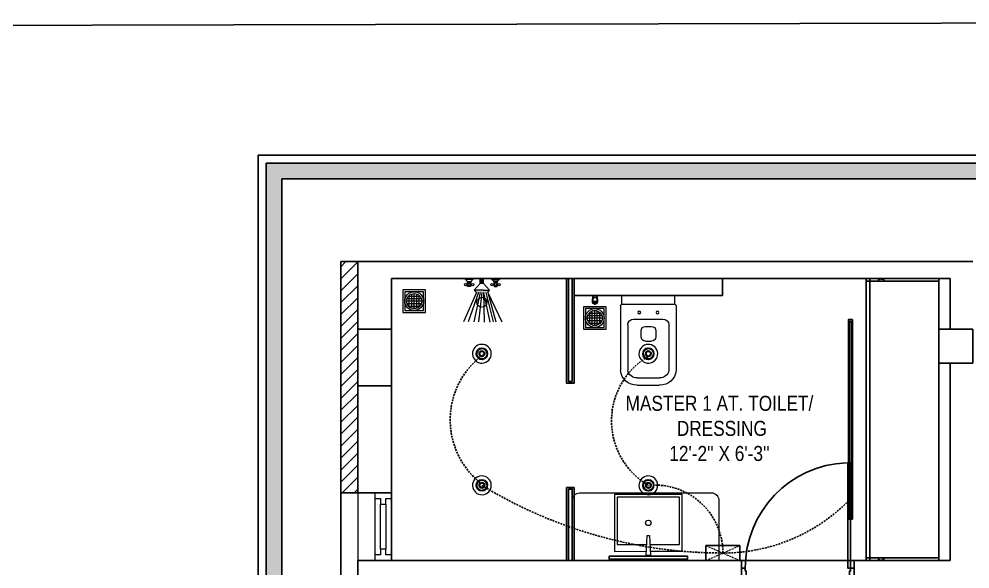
# Model space of a CAD drawing. Header units: millimetres. Extents: x 56222 to 3066687, y -650199 to -121287.
# Drawn here: x 129691.1 to 129943.9, y -185197.2 to -185050.9 of the extents above; entities that cross this region are included whole.
import ezdxf

# ---------------------------------------------------------------- set-up
doc = ezdxf.new("R2010")
doc.units = ezdxf.units.MM
doc.header["$MEASUREMENT"] = 0
doc.linetypes.add('DASHED', pattern=[0.75, 0.5, -0.25])
doc.linetypes.add('DASHED2', pattern=[0.375, 0.25, -0.125])
for name, color, linetype in [('AR DOOR', 40, 'Continuous'), ('AR ELE-5', 134, 'Continuous'), ('SANIT', 232, 'Continuous'), ('WC-DET', 8, 'Continuous')]:
    doc.layers.add(name, color=color, linetype=linetype)
for name, color, linetype, lineweight in [('COLUMN', 1, 'Continuous', 30), ('el', 7, 'Continuous', 20), ('ELEC-wires', 1, 'DASHED2', 13), ('Electrical', 84, 'Continuous', 30), ('FIRST FLOOR', 7, 'Continuous', 9), ('FIRST FLOOR ( DW_RAIL )', 7, 'Continuous', 9), ('FIRST FLOOR ( TEXT )', 7, 'Continuous', 9), ('FIRST FLOOR_( PLine )_', 251, 'Continuous', 30), ('FURNITURE', 32, 'Continuous', 9), ('GF FALSE CEILING', 6, 'Continuous', 35), ('GROUND FLOOR  ( DIM )', 7, 'Continuous', 9), ('Looping', 10, 'Continuous', 25), ('NAME PLATE', 7, 'Continuous', 25), ('TILE', 14, 'Continuous', 9), ('UTILITY', 48, 'Continuous', 9)]:
    doc.layers.add(name, color=color, linetype=linetype, lineweight=lineweight)
doc.layers.add('XX~SLAB ( PLINE )', color=251, linetype='Continuous', plot=False)
doc.styles.add('KATHA', font='swissc.ttf')

# ---------------------------------------------------------------- blocks, each defined once
blk = doc.blocks.new('LAYOUT FILE')
at = {"layer": 'NAME PLATE', "true_color": 0xd39e00}
h = blk.add_hatch(color=42, dxfattribs=at)
h.paths.add_polyline_path([(3346889.83, -513806.18), (3346889.83, -514260.7), (3347535.56, -514260.7), (3347535.56, -513806.18)])
h.paths.add_polyline_path([(3346894.36, -513810.71), (3347531.03, -513810.71), (3347531.03, -514256.17), (3346894.36, -514256.17)], flags=16)
at = {"layer": 'NAME PLATE', "color": 42, "true_color": 0xd39e00}
for points in [[(3346887.56, -513803.91), (3347537.83, -513803.91), (3347537.83, -514262.96), (3346887.56, -514262.96)], [(3346889.83, -513806.18), (3347535.56, -513806.18), (3347535.56, -514260.7), (3346889.83, -514260.7)], [(3346894.36, -513810.71), (3347531.03, -513810.71), (3347531.03, -514256.17), (3346894.36, -514256.17)]]:
    blk.add_lwpolyline(points, close=True, dxfattribs=at)
blk = doc.blocks.new('*U18')
for points in [[(0, 0), (0, 1120), (-30, 1120), (-30, 0)], [(40, 0), (0, 0), (0, -30), (-10, -30), (-10, -100), (40, -100)], [(-1160, 0), (-1120, 0), (-1120, -30), (-1110, -30), (-1110, -100), (-1160, -100)]]:
    blk.add_lwpolyline(points, close=True)
at = {"layer": 'AR ELE-5', "linetype": 'ByBlock', "ltscale": 15}
blk.add_arc((2, -1), 1122, 92.373, 179.9653, dxfattribs=at)
blk = doc.blocks.new('A$C07311617')
at = {"layer": 'UTILITY', "true_color": 0xc7c8ca}
h = blk.add_hatch(color=9, dxfattribs=at)
h.paths.add_polyline_path([(-3.13, 2.02), (-3.13, 0), (-3.74, 0), (-3.74, 0.46), (-3.74, 1.42)])
h.paths.add_polyline_path([(-3.13, 0), (-3.13, -0.46), (-3.13, -2.02), (-3.74, -1.59), (-3.74, -0.46), (-3.74, 0)])
h = blk.add_hatch(color=9, dxfattribs=at)
h.paths.add_polyline_path([(0, 0.46), (0, 0), (-1.35, 0), (-1.35, 0.46)])
h.paths.add_polyline_path([(0, 0), (0, -0.46), (-1.35, -0.46), (-1.35, 0)])
at = {"layer": 'UTILITY', "color": 9, "true_color": 0xc7c8ca}
for p, q in [((-3.74, 1.42), (-11.52, 4.9)), ((-3.74, 0.94), (-11.52, 3.66)), ((-1.74, 3.79), (-1.74, 4.05)), ((-1.74, 2.99), (-1.74, 2.72)), ((-1.47, 3.79), (-1.47, 4.05)), ((-1.47, 2.99), (-1.47, 2.72)), ((-0.8, 3.9), (-0.8, 2.88)), ((-0.27, 2.44), (-0.27, 4.33)), ((-3.74, 0.46), (-11.52, 2.15)), ((-3.74, 0), (-11.52, 0.93)), ((-3.13, 2.02), (-3.74, 1.42)), ((-3.13, -0.46), (-3.13, 2.02)), ((-1.35, 0.46), (-3.13, 2.02)), ((-3.13, 0.46), (-3.13, 1.42)), ((-1.35, -0.46), (-1.35, 0.46)), ((-1.35, 0.46), (0, 0.46)), ((0, -0.46), (0, 0.46)), ((-3.74, -0.46), (-11.62, -0.61)), ((-3.74, -0.46), (-11.57, -2.09)), ((-3.74, -1.03), (-11.52, -2.96)), ((-3.74, -1.59), (-11.52, -5.3)), ((-3.74, -1.59), (-11.52, -3.73)), ((-3.74, -1.59), (-3.13, -2.02)), ((-3.13, -0.46), (-3.13, -2.02)), ((-1.35, -0.46), (-3.13, -2.02)), ((-1.35, -0.46), (0, -0.46)), ((-1.74, -3.22), (-1.74, -2.95)), ((-1.74, -4.02), (-1.74, -4.29)), ((-1.47, -3.22), (-1.47, -2.95)), ((-1.47, -4.02), (-1.47, -4.29)), ((-0.8, -4.13), (-0.8, -3.11)), ((-0.27, -2.68), (-0.27, -4.56))]:
    blk.add_line(p, q, dxfattribs=at)
for points in [[(-1.07, 2.99), (-2.14, 2.99), (-2.14, 3.79), (-1.07, 3.79)], [(-1.07, -3.22), (-2.14, -3.22), (-2.14, -4.02), (-1.07, -4.02)]]:
    blk.add_lwpolyline(points, close=True, dxfattribs=at)
for points in [[(-1.35, 0.46), (-3.13, 2.02)], [(-3.13, -2.02), (-1.35, -0.46)]]:
    blk.add_lwpolyline(points, dxfattribs=at)
for centre, radius in [((-1.6, 4.32), 0.298), ((-1.6, 3.39), 0.298), ((-1.6, 2.45), 0.298), ((-6.31, 0), 1.33), ((-1.6, -2.69), 0.298), ((-1.6, -3.62), 0.298), ((-1.6, -4.55), 0.298)]:
    blk.add_circle(centre, radius, dxfattribs=at)
for centre, start, end in [((-1.47, 5.26), 285.2551, 344.7449), ((-1.47, 1.52), 15.2551, 74.7449), ((-1.47, -1.75), 285.2551, 344.7449), ((-1.47, -5.49), 15.2551, 74.7449)]:
    blk.add_arc(centre, 1.52, start, end, dxfattribs=at)
blk = doc.blocks.new('NAHNYsquare')
at = {"color": 9, "lineweight": 15, "true_color": 0xc7c8ca}
for p, q in [((4.89, -2.32), (1.11, -2.32)), ((4.49, -1.65), (1.51, -1.65)), ((1.67, -4.48), (1.67, -1.49)), ((2.33, -4.87), (2.33, -1.1)), ((3, -0.99), (3, -4.99)), ((3.67, -4.87), (3.67, -1.1)), ((4.33, -4.48), (4.33, -1.49)), ((5, -2.99), (1, -2.99)), ((4.89, -3.65), (1.11, -3.65)), ((4.49, -4.32), (1.51, -4.32))]:
    blk.add_line(p, q, dxfattribs=at)
for points in [[(0, -5.99), (6, -5.99), (6, 0.01), (0, 0.01)], [(0.5, -5.49), (5.5, -5.49), (5.5, -0.49), (0.5, -0.49)]]:
    blk.add_lwpolyline(points, close=True, dxfattribs=at)
for radius in [2.5, 2]:
    blk.add_circle((3, -2.99), radius, dxfattribs=at)
blk = doc.blocks.new('A$C775F2B7C')
at = {"layer": 'WC-DET', "color": 9, "lineweight": 30, "true_color": 0xc7c8ca}
for points in [[(0.0199, 0.0758), (0.0069, 0.0758, 0.150223), (0, 0.0598), (0, 0.0369), (0.0069, 0.004, 0.333354), (0.0114, 0), (0.0248, 0), (0.0382, 0, 0.333354), (0.0427, 0.004), (0.0496, 0.0369), (0.0496, 0.0598, 0.150223), (0.0427, 0.0758), (0.0297, 0.0758)], [(0.025, 0.0202), (0.0118, 0.0202, -0.354974), (0.0072, 0.0233), (0, 0.0572)], [(0.0199, 0.0758), (0.0199, 0.0819, -0.414214), (0.0206, 0.0826), (0.0248, 0.0826)], [(0.0248, 0.0758), (0.0199, 0.0758, 0.150223)], [(0.0246, 0.0202), (0.0378, 0.0202, 0.354974), (0.0423, 0.0233), (0.0496, 0.0572)], [(0.0297, 0.0758), (0.0297, 0.0819, 0.414214), (0.0289, 0.0826), (0.0248, 0.0826)]]:
    blk.add_lwpolyline(points, format="xyb", dxfattribs=at)
for points in [[(0, 0.0575), (0.0248, 0.0575)], [(0.0005, 0.0627), (0.0248, 0.0627)], [(0.0011, 0.0651), (0.0248, 0.0651)], [(0.0297, 0.0758), (0.0248, 0.0758)], [(0.0485, 0.0651), (0.0248, 0.0651)], [(0.0491, 0.0627), (0.0248, 0.0627)], [(0.0496, 0.0575), (0.0248, 0.0575)]]:
    blk.add_lwpolyline(points, dxfattribs=at)
blk = doc.blocks.new('A$C3EC62B37')
at = {"layer": 'FURNITURE', "color": 9, "linetype": 'ByBlock', "lineweight": -2, "true_color": 0xc7c8ca}
for p, q in [((-22.24, 23.87), (-16.24, 23.87)), ((-22.24, 21.91), (-16.24, 21.91)), ((-26.65, 2.74), (-26.65, 19.96)), ((-24.7, 7.83), (-24.7, 19.96)), ((-13.78, 7.83), (-13.78, 19.96)), ((-11.83, 2.74), (-11.83, 19.96)), ((-21.2, 9.39), (-21.2, 10.96)), ((-20.02, 12.13), (-18.46, 12.13)), ((-17.28, 9.39), (-17.28, 10.96)), ((-20.02, 8.22), (-18.46, 8.22)), ((-23.13, 6.26), (-15.35, 6.26)), ((-26.26, 2.35), (-12.22, 2.35)), ((-26.26, 2.35), (-26.26, 0)), ((-26.26, 0), (-12.22, 0)), ((-26.26, 0), (-12.22, 0)), ((-12.22, 2.35), (-12.22, 0))]:
    blk.add_line(p, q, dxfattribs=at)
for centre in [(-21.66, 4.53), (-16.81, 4.53)]:
    blk.add_circle(centre, 0.391, dxfattribs=at)
for centre, radius, start, end in [((-22.31, 19.5), 4.37, 89.0873, 174.0395), ((-16.17, 19.5), 4.37, 5.9605, 90.9127), ((-22.31, 19.48), 2.44, 88.437, 168.6348), ((-16.17, 19.48), 2.44, 11.3652, 91.563), ((-20.02, 10.96), 1.17, 90, 180), ((-18.46, 10.96), 1.17, 0, 90), ((-23.13, 7.83), 1.57, 180, 270), ((-20.02, 9.39), 1.17, 180, 270), ((-18.46, 9.39), 1.17, 270, 0), ((-15.35, 7.83), 1.57, 270, 0), ((-26.26, 2.74), 0.391, 180, 270), ((-12.22, 2.74), 0.391, 270, 0)]:
    blk.add_arc(centre, radius, start, end, dxfattribs=at)
blk = doc.blocks.new('asaasd')
at = {"layer": 'Electrical', "color": 5, "lineweight": 5, "ltscale": 8}
blk.add_ellipse((4539.27, 3683.15), major_axis=(1.69, -1.84), ratio=1, start_param=-0.785398, end_param=5.497787, dxfattribs=at)
at = {"layer": 'Electrical', "color": 5, "ltscale": 8}
for major_axis, start_param, end_param in [((1.02, -1.1), -0.785398, 5.497787), ((-1.01, -0.93), 0.785398, 7.068583), ((-0.544, -0.501), 0.785398, 7.068583), ((-0.453, -0.417), 0.785398, 7.068583)]:
    blk.add_ellipse((4539.27, 3683.15), major_axis=major_axis, ratio=1, start_param=start_param, end_param=end_param, dxfattribs=at)
blk = doc.blocks.new('6616')
at = {"color": 242, "linetype": 'DASHED', "true_color": 0xcd2027}
for p, q in [((386784.79, -36915.77), (386775.78, -36911.78)), ((386784.79, -36911.78), (386775.78, -36915.77))]:
    blk.add_line(p, q, dxfattribs=at)
at = {"layer": 'ELEC-wires', "color": 5, "linetype": 'ByBlock', "lineweight": 30, "ltscale": 4}
blk.add_lwpolyline([(386775.78, -36911.78), (386784.79, -36911.78), (386784.79, -36915.77), (386775.78, -36915.77)], close=True, dxfattribs=at)

msp = doc.modelspace()

# ---------------------------------------------------------------- hatches: boundary and pattern name
at = {"layer": 'GROUND FLOOR  ( DIM )', "transparency": 33554687}
h = msp.add_hatch(dxfattribs=at)
h.set_pattern_fill('ANSI31', color=256, scale=18, style=0)
h.set_pattern_definition([(45, (-8486.6687, -17881.4137), (-1.590990258, 1.590990258), [])])
h.paths.add_polyline_path([(129776.69, -185115.46), (129781.19, -185115.46), (129781.19, -185176.96), (129776.69, -185176.96)])

# ---------------------------------------------------------------- linework, layer by layer
at = {"layer": 'COLUMN', "transparency": 33554687}
for points in [[(129781.19, -185133.46), (129790.19, -185133.46), (129790.19, -185148.46), (129781.19, -185148.46)], [(129935.69, -185133.46), (129944.69, -185133.46), (129944.69, -185142.46), (129935.69, -185142.46)]]:
    msp.add_lwpolyline(points, close=True, dxfattribs=at)
at = {"layer": 'Electrical', "color": 7, "lineweight": 30}
msp.add_lwpolyline([(129912.7, -185130.88), (129912.7, -185183.93), (129911.64, -185183.93), (129911.64, -185130.88)], close=True, dxfattribs=at)
at = {"layer": 'Electrical', "color": 175, "lineweight": 30, "ltscale": 8, "true_color": 0x4554a5}
for points in [[(129911.86, -185183.53), (129912.49, -185183.53), (129912.49, -185131.39), (129911.86, -185131.39)], [(129911.88, -185183.52), (129912.47, -185183.52), (129912.47, -185131.41), (129911.88, -185131.41)]]:
    msp.add_lwpolyline(points, close=True, dxfattribs=at)
at = {"layer": 'FIRST FLOOR', "transparency": 33554687}
for p, q in [((129781.19, -185115.46), (129781.19, -185425.96)), ((129790.19, -185194.96), (129790.19, -185119.96)), ((129790.19, -185119.96), (129935.69, -185119.96)), ((129781.19, -185176.96), (129790.19, -185176.96))]:
    msp.add_line(p, q, dxfattribs=at)
at = {"layer": 'FIRST FLOOR', "ltscale": 0.7, "transparency": 33554687}
msp.add_lwpolyline([(129940.19, -185425.96), (129940.19, -185461.96), (129776.69, -185461.96), (129776.69, -185115.46), (129781.19, -185115.46)], dxfattribs=at)
at = {"layer": 'FIRST FLOOR ( DW_RAIL )', "transparency": 33554687}
msp.add_lwpolyline([(129785.69, -185176.96), (129785.69, -185178.46), (129787.19, -185178.46), (129787.19, -185179.96), (129788.69, -185179.96), (129788.69, -185191.96), (129787.19, -185191.96), (129787.19, -185193.46), (129785.69, -185193.46), (129785.69, -185194.96), (129790.19, -185194.96), (129790.19, -185193.46), (129788.69, -185193.46), (129788.69, -185191.96), (129787.19, -185191.96), (129787.19, -185179.96), (129788.69, -185179.96), (129788.69, -185178.46), (129790.19, -185178.46), (129790.19, -185176.96), (129785.69, -185176.96), (129785.69, -185194.96), (129790.19, -185194.96), (129790.19, -185176.96)], close=True, dxfattribs=at)
at = {"layer": 'FIRST FLOOR_( PLine )_', "transparency": 33554687}
for p, q in [((129944.69, -185115.46), (129781.19, -185115.46)), ((129781.19, -185115.46), (129781.19, -185176.96)), ((129790.19, -185119.96), (129938.69, -185119.96)), ((129790.19, -185176.96), (129790.19, -185119.96)), ((129938.69, -185119.96), (129938.69, -185133.46)), ((129938.69, -185142.46), (129938.69, -185194.96)), ((129781.19, -185176.96), (129790.19, -185176.96)), ((129938.69, -185194.96), (129913.19, -185194.96)), ((129913.19, -185194.96), (129913.19, -185199.46))]:
    msp.add_line(p, q, dxfattribs=at)
at = {"layer": 'FIRST FLOOR_( PLine )_'}
msp.add_lwpolyline([(129838.69, -185119.96), (129878.19, -185119.96), (129878.19, -185124.46), (129838.69, -185124.46)], close=True, dxfattribs=at)
at = {"layer": 'FIRST FLOOR_( PLine )_', "transparency": 33554687}
msp.add_lwpolyline([(129790.19, -185199.46), (129883.19, -185199.46), (129883.19, -185194.96), (129781.19, -185194.96), (129781.19, -185199.46)], dxfattribs=at)
at = {"layer": 'FURNITURE', "color": 9, "lineweight": 30, "true_color": 0xc7c8ca}
for p, q in [((129916.31, -185194.96), (129916.31, -185119.96)), ((129917.31, -185194.96), (129917.31, -185119.96))]:
    msp.add_line(p, q, dxfattribs=at)
at = {"layer": 'FURNITURE', "color": 9, "lineweight": 30, "ltscale": 10000, "true_color": 0xc7c8ca}
for points in [[(129838.19, -185147.33), (129837.19, -185147.33), (129837.19, -185119.96), (129838.19, -185119.96)], [(129837.19, -185175.96), (129838.19, -185175.96), (129838.19, -185194.96), (129837.19, -185194.96)], [(129848.01, -185193.84), (129868.87, -185193.84), (129868.87, -185194.58), (129848.01, -185194.58)]]:
    msp.add_lwpolyline(points, close=True, dxfattribs=at)
at = {"layer": 'FURNITURE', "lineweight": 30}
for points in [[(129921.02, -185120.69), (129921.02, -185119.96), (129919.6, -185119.96), (129919.6, -185120.69)], [(129921.02, -185194.23), (129921.02, -185194.96), (129919.6, -185194.96), (129919.6, -185194.23)]]:
    msp.add_lwpolyline(points, dxfattribs=at)
at = {"layer": 'FURNITURE', "color": 3, "linetype": 'DASHED2', "lineweight": 30}
for points in [[(129919.79, -185120.69), (129920.84, -185120.69), (129920.84, -185120.09), (129919.79, -185120.09)], [(129919.79, -185194.23), (129920.84, -185194.23), (129920.84, -185194.84), (129919.79, -185194.84)]]:
    msp.add_lwpolyline(points, close=True, dxfattribs=at)
at = {"layer": 'FURNITURE', "color": 9, "true_color": 0xc7c8ca}
msp.add_lwpolyline([(129877.19, -185194.96), (129838.19, -185194.96), (129838.19, -185178.96, -0.414213), (129840.19, -185176.96), (129875.19, -185176.96, -0.414214), (129877.19, -185178.96)], format="xyb", close=True, dxfattribs=at)
for points in [[(129858.93, -185192.51), (129867.44, -185192.5), (129867.43, -185177.41), (129849.43, -185177.43), (129849.44, -185192.52), (129857.95, -185192.51)], [(129858.84, -185190.71), (129866.72, -185190.7), (129866.71, -185178.13), (129850.15, -185178.15), (129850.16, -185190.72), (129858.04, -185190.71)]]:
    msp.add_lwpolyline(points, dxfattribs=at)
msp.add_lwpolyline([(129858.15, -185188.3), (129858.72, -185188.3), (129858.98, -185193.59), (129857.9, -185193.59)], close=True, dxfattribs=at)
msp.add_circle((129858.44, -185184.95), 0.72, dxfattribs=at)
at = {"layer": 'GF FALSE CEILING', "color": 9, "lineweight": 30, "true_color": 0xc7c8ca}
for p, q in [((129916.31, -185120.69), (129935.69, -185120.69)), ((129916.31, -185194.23), (129935.69, -185194.23))]:
    msp.add_line(p, q, dxfattribs=at)
msp.add_lwpolyline([(129790.19, -185119.96), (129935.69, -185119.96), (129935.69, -185194.96), (129790.19, -185194.96)], close=True, dxfattribs=at)
at = {"layer": 'GROUND FLOOR  ( DIM )', "transparency": 33554687}
msp.add_lwpolyline([(129781.19, -185115.46), (129776.69, -185115.46), (129776.69, -185176.96), (129790.19, -185176.96)], dxfattribs=at)
msp.add_lwpolyline([(129776.69, -185115.46), (129781.19, -185115.46), (129781.19, -185176.96), (129776.69, -185176.96)], close=True, dxfattribs=at)
at = {"layer": 'Looping', "color": 251, "linetype": 'DASHED', "lineweight": 25, "true_color": 0x636466}
for centre, radius, start, end in [((129827.33, -185157.55), 21.57, 125.5073, 231.4785), ((129868.59, -185157.8), 19.94, 119.1111, 239.3896)]:
    msp.add_arc(centre, radius, start, end, dxfattribs=at)
at = {"layer": 'Looping', "linetype": 'DASHED', "lineweight": 25}
for centre, radius, start, end in [((129878.27, -185069.97), 123, 238.6059, 270), ((129860.18, -185192.97), 18.09, 0, 95.5073), ((129878.27, -185145.87), 47.1, 270, 315.115)]:
    msp.add_arc(centre, radius, start, end, dxfattribs=at)
at = {"layer": 'TILE', "color": 3, "lineweight": 30}
msp.add_lwpolyline([(127491.58, -185057.82), (130425.3, -185050.92), (130425.3, -185611.1), (127491.58, -185617.99)], close=True, dxfattribs=at)
at = {"layer": 'TILE', "color": 9, "lineweight": 25, "true_color": 0xc7c8ca}
for points in [[(129836.7, -185119.96), (129838.69, -185119.96), (129838.69, -185147.83), (129836.7, -185147.83)], [(129838.69, -185194.96), (129836.7, -185194.96), (129836.7, -185175.55), (129838.69, -185175.55)]]:
    msp.add_lwpolyline(points, close=True, dxfattribs=at)
at = {"layer": 'XX~SLAB ( PLINE )', "transparency": 33554687}
msp.add_lwpolyline([(130025.01, -185115.77), (130181.69, -185115.96), (130181.69, -185425.96), (130172.69, -185425.96), (130152.89, -185425.96), (130112.55, -185425.96), (130087.19, -185425.96), (129944.69, -185425.96), (129944.69, -185461.96), (129776.69, -185461.96), (129776.69, -185115.46)], dxfattribs=at)

# ---------------------------------------------------------------- block references
at = {"xscale": -1, "rotation": 270}
for p in [(126131.04, -189679.23), (126175.29, -189679.23), (126131.04, -189714.23), (126175.29, -189714.23)]:
    msp.add_blockref('asaasd', p, dxfattribs=at)
at = {"layer": 'AR DOOR', "linetype": 'ByBlock', "lineweight": -2, "transparency": 33554687, "extrusion": (0, 0, -1), "xscale": -0.02500000000004329, "yscale": 0.02500000000004329, "zscale": -0.02500000000004329}
msp.add_blockref('*U18', (-129912.19, -185196.96), dxfattribs=at)
at = {"layer": 'el', "color": 1, "rotation": 180}
msp.add_blockref('6616', (516658.55, -222106.75), dxfattribs=at)
at = {"layer": 'FURNITURE', "lineweight": 18, "rotation": 90.03312803684905}
msp.add_blockref('A$C07311617', (129814.19, -185119.96), dxfattribs=at)
at = {"layer": 'FURNITURE', "xscale": -1, "rotation": 180}
msp.add_blockref('A$C3EC62B37', (129877.68, -185124.46), dxfattribs=at)
at = {"layer": 'NAME PLATE', "lineweight": 0, "transparency": 33554687, "xscale": 0.9277279593272213, "yscale": 0.9277279593272213, "zscale": 0.9277279593272213}
msp.add_blockref('LAYOUT FILE', (-2975246.47, 291583.09, 0.11), dxfattribs=at)
at = {"layer": 'SANIT', "linetype": 'ByBlock', "rotation": 269.9999999999999}
for p in [(129799.18, -185122.96), (129847.18, -185127.46)]:
    msp.add_blockref('NAHNYsquare', p, dxfattribs=at)
at = {"layer": 'WC-DET', "color": 9, "true_color": 0xc7c8ca, "xscale": -27.91359444021024, "yscale": 27.91359444021024, "zscale": 27.91359444021024, "rotation": 180}
msp.add_blockref('A$C775F2B7C', (129843.55, -185124.46), dxfattribs=at)

# ---------------------------------------------------------------- texts
at = {"layer": 'FIRST FLOOR ( TEXT )', "transparency": 33554687, "insert": (129877.34, -185159.84), "char_height": 4, "attachment_point": 5, "style": 'KATHA'}
msp.add_mtext("MASTER 1 AT. TOILET/\\P DRESSING\\P12'-2'' X 6'-3''", dxfattribs=at)

doc.saveas('drawing.dxf')
